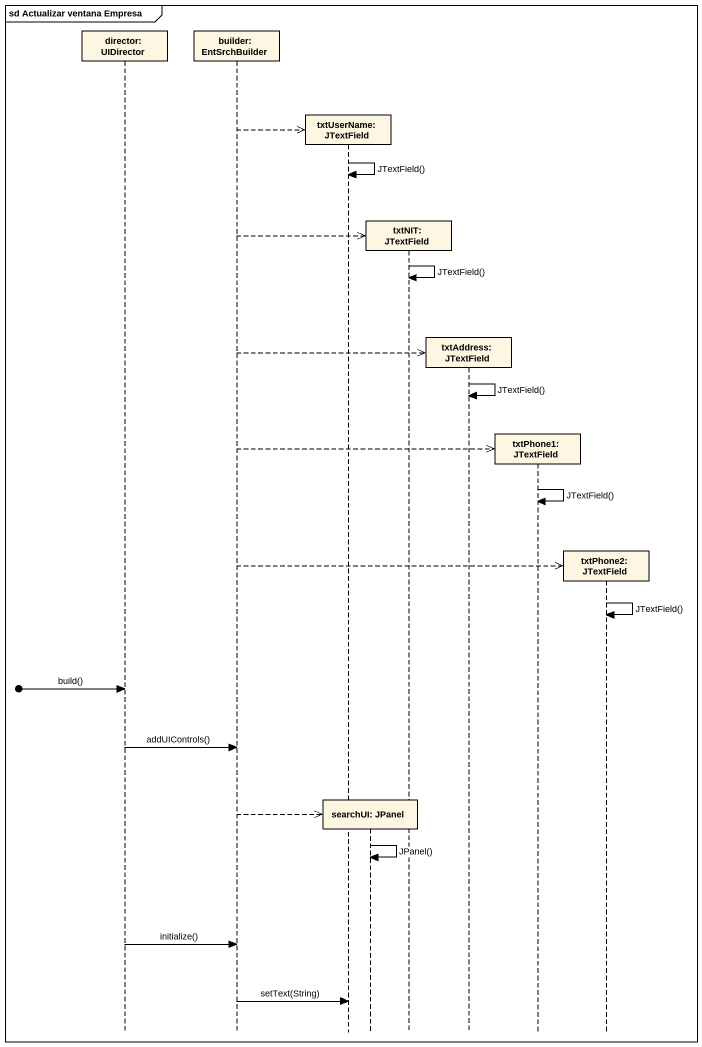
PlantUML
@startuml
mainframe sd Actualizar ventana Empresa
hide footbox
participant "director: UIDirector" as director_UIDirector
participant "builder: EntSrchBuilder" as builder_EntSrchBuilder
participant "txtUserName: JTextField" as txtUserName_JTextField
participant "searchUI: JPanel" as searchUI_JPanel
participant "txtNIT: JTextField" as txtNIT_JTextField
participant "txtAddress: JTextField" as txtAddress_JTextField
participant "txtPhone1: JTextField" as txtPhone1_JTextField
participant "txtPhone2: JTextField" as txtPhone2_JTextField

builder_EntSrchBuilder -->> txtUserName_JTextField **
txtUserName_JTextField -> txtUserName_JTextField : JTextField()
builder_EntSrchBuilder -->> txtNIT_JTextField **
txtNIT_JTextField -> txtNIT_JTextField : JTextField()
builder_EntSrchBuilder -->> txtAddress_JTextField **
txtAddress_JTextField -> txtAddress_JTextField : JTextField()
builder_EntSrchBuilder -->> txtPhone1_JTextField **
txtPhone1_JTextField -> txtPhone1_JTextField : JTextField()
builder_EntSrchBuilder -->> txtPhone2_JTextField **
txtPhone2_JTextField -> txtPhone2_JTextField : JTextField()
[o-> director_UIDirector : build()
director_UIDirector -> builder_EntSrchBuilder : addUIControls()
builder_EntSrchBuilder -->> searchUI_JPanel **
searchUI_JPanel -> searchUI_JPanel : JPanel()
director_UIDirector -> builder_EntSrchBuilder : initialize()
builder_EntSrchBuilder -> txtUserName_JTextField : setText(String)
@enduml
